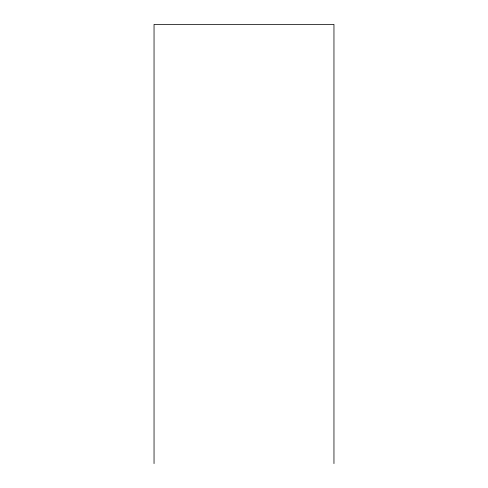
<?xml version="1.0" encoding="UTF-8"?>
<svg xmlns="http://www.w3.org/2000/svg" width="488" height="488" viewBox="0 0 488 488"><rect width="100%" height="100%" fill="white"/><g stroke="black" fill="none" stroke-linecap="round" stroke-linejoin="round"><path stroke-width="0.73" d="M333.957 463.6L333.957 24.4L154.043 24.4L154.043 463.6"/></g></svg>
